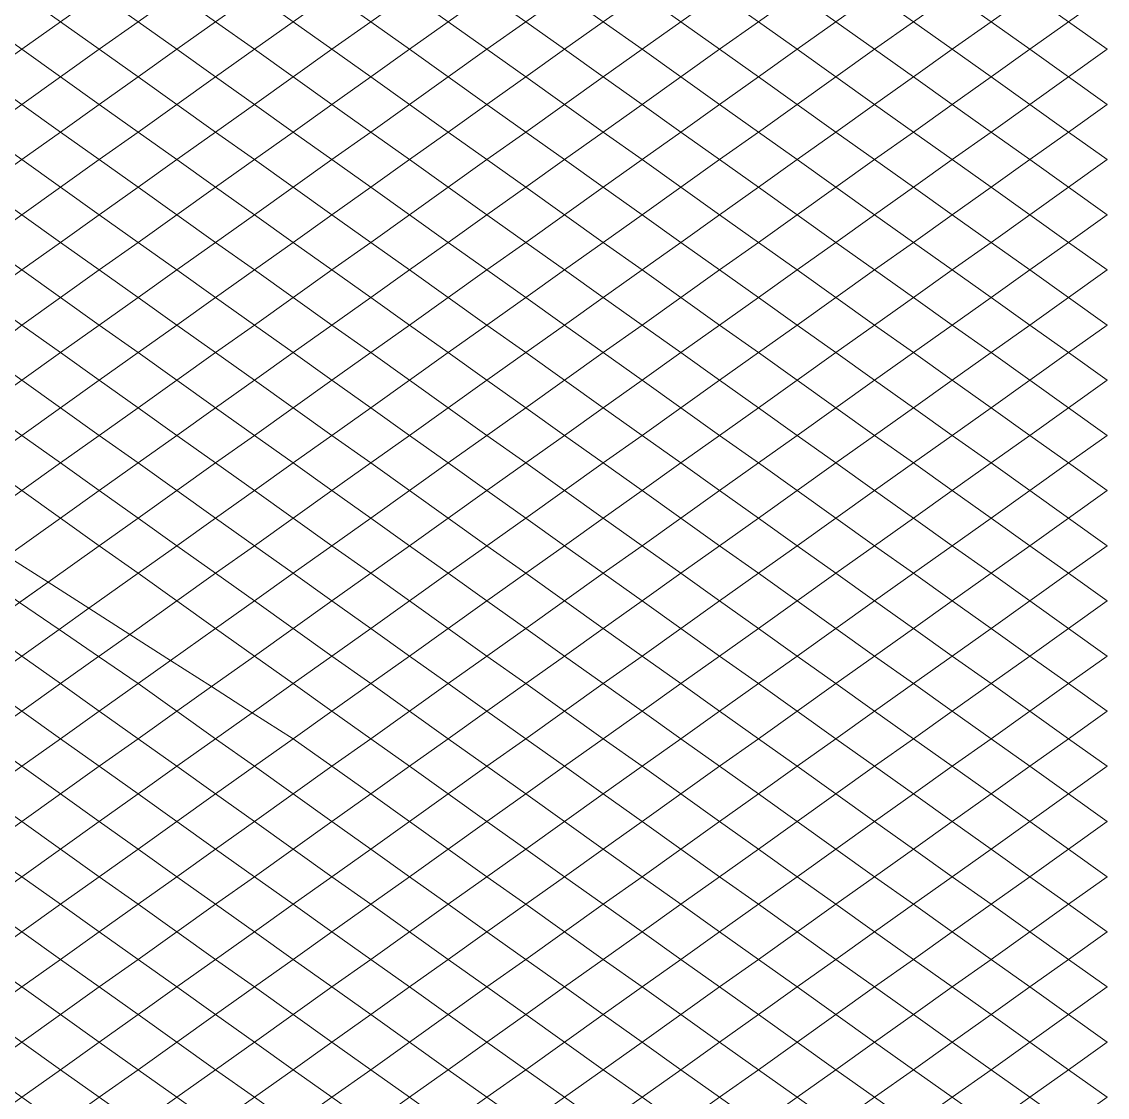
# Model space of a CAD drawing. Header units: millimetres. Extents: x 0 to 143, y 0 to 59.
# Drawn here: x 121.27 to 142.76, y 15.28 to 36.57 of the extents above; entities that cross this region are included whole.
import ezdxf

# ---------------------------------------------------------------- set-up
doc = ezdxf.new("R2010")
doc.units = ezdxf.units.MM
doc.layers.add('Основания', color=130, linetype='Continuous', lineweight=20)

msp = doc.modelspace()

# ---------------------------------------------------------------- linework, layer by layer
at = {"layer": 'Основания', "linetype": 'Continuous', "ltscale": 250}
for points in [[(141.988, 37.661), (141.22, 37.116), (141.988, 36.57), (142.755, 37.116)], [(121.265, 37.116), (120.498, 36.57), (121.265, 36.024), (122.033, 36.57)], [(122.8, 37.116), (122.033, 36.57), (122.8, 36.024), (123.568, 36.57)], [(124.335, 37.116), (123.568, 36.57), (124.335, 36.024), (125.103, 36.57)], [(125.87, 37.116), (125.103, 36.57), (125.87, 36.024), (126.638, 36.57)], [(127.405, 37.116), (126.638, 36.57), (127.405, 36.024), (128.173, 36.57)], [(128.94, 37.116), (128.173, 36.57), (128.94, 36.024), (129.708, 36.57)], [(130.475, 37.116), (129.708, 36.57), (130.475, 36.024), (131.243, 36.57)], [(132.01, 37.116), (131.243, 36.57), (132.01, 36.024), (132.778, 36.57)], [(133.545, 37.116), (132.778, 36.57), (133.545, 36.024), (134.313, 36.57)], [(135.08, 37.116), (134.313, 36.57), (135.08, 36.024), (135.848, 36.57)], [(136.615, 37.116), (135.848, 36.57), (136.615, 36.024), (137.383, 36.57)], [(138.15, 37.116), (137.383, 36.57), (138.15, 36.024), (138.918, 36.57)], [(139.685, 37.116), (138.918, 36.57), (139.685, 36.024), (140.453, 36.57)], [(141.22, 37.116), (140.453, 36.57), (141.22, 36.024), (141.988, 36.57)], [(120.498, 36.57), (119.73, 36.024), (120.498, 35.478), (121.265, 36.024)], [(122.033, 36.57), (121.265, 36.024), (122.033, 35.478), (122.8, 36.024)], [(123.568, 36.57), (122.8, 36.024), (123.568, 35.478), (124.335, 36.024)], [(125.103, 36.57), (124.335, 36.024), (125.103, 35.478), (125.87, 36.024)], [(126.638, 36.57), (125.87, 36.024), (126.638, 35.478), (127.405, 36.024)], [(128.173, 36.57), (127.405, 36.024), (128.173, 35.478), (128.94, 36.024)], [(129.708, 36.57), (128.94, 36.024), (129.708, 35.478), (130.475, 36.024)], [(131.243, 36.57), (130.475, 36.024), (131.243, 35.478), (132.01, 36.024)], [(132.778, 36.57), (132.01, 36.024), (132.778, 35.478), (133.545, 36.024)], [(134.313, 36.57), (133.545, 36.024), (134.313, 35.478), (135.08, 36.024)], [(135.848, 36.57), (135.08, 36.024), (135.848, 35.478), (136.615, 36.024)], [(137.383, 36.57), (136.615, 36.024), (137.383, 35.478), (138.15, 36.024)], [(138.918, 36.57), (138.15, 36.024), (138.918, 35.478), (139.685, 36.024)], [(140.453, 36.57), (139.685, 36.024), (140.453, 35.478), (141.22, 36.024)], [(141.988, 36.57), (141.22, 36.024), (141.988, 35.478), (142.755, 36.024)], [(121.265, 36.024), (120.498, 35.478), (121.265, 34.932), (122.033, 35.478)], [(122.8, 36.024), (122.033, 35.478), (122.8, 34.932), (123.568, 35.478)], [(124.335, 36.024), (123.568, 35.478), (124.335, 34.932), (125.103, 35.478)], [(125.87, 36.024), (125.103, 35.478), (125.87, 34.932), (126.638, 35.478)], [(127.405, 36.024), (126.638, 35.478), (127.405, 34.932), (128.173, 35.478)], [(128.94, 36.024), (128.173, 35.478), (128.94, 34.932), (129.708, 35.478)], [(130.475, 36.024), (129.708, 35.478), (130.475, 34.932), (131.243, 35.478)], [(132.01, 36.024), (131.243, 35.478), (132.01, 34.932), (132.778, 35.478)], [(133.545, 36.024), (132.778, 35.478), (133.545, 34.932), (134.313, 35.478)], [(135.08, 36.024), (134.313, 35.478), (135.08, 34.932), (135.848, 35.478)], [(136.615, 36.024), (135.848, 35.478), (136.615, 34.932), (137.383, 35.478)], [(138.15, 36.024), (137.383, 35.478), (138.15, 34.932), (138.918, 35.478)], [(139.685, 36.024), (138.918, 35.478), (139.685, 34.932), (140.453, 35.478)], [(141.22, 36.024), (140.453, 35.478), (141.22, 34.932), (141.988, 35.478)], [(120.498, 35.478), (119.73, 34.932), (120.498, 34.387), (121.265, 34.932)], [(122.033, 35.478), (121.265, 34.932), (122.033, 34.387), (122.8, 34.932)], [(123.568, 35.478), (122.8, 34.932), (123.568, 34.387), (124.335, 34.932)], [(125.103, 35.478), (124.335, 34.932), (125.103, 34.387), (125.87, 34.932)], [(126.638, 35.478), (125.87, 34.932), (126.638, 34.387), (127.405, 34.932)], [(128.173, 35.478), (127.405, 34.932), (128.173, 34.387), (128.94, 34.932)], [(129.708, 35.478), (128.94, 34.932), (129.708, 34.387), (130.475, 34.932)], [(131.243, 35.478), (130.475, 34.932), (131.243, 34.387), (132.01, 34.932)], [(132.778, 35.478), (132.01, 34.932), (132.778, 34.387), (133.545, 34.932)], [(134.313, 35.478), (133.545, 34.932), (134.313, 34.387), (135.08, 34.932)], [(135.848, 35.478), (135.08, 34.932), (135.848, 34.387), (136.615, 34.932)], [(137.383, 35.478), (136.615, 34.932), (137.383, 34.387), (138.15, 34.932)], [(138.918, 35.478), (138.15, 34.932), (138.918, 34.387), (139.685, 34.932)], [(140.453, 35.478), (139.685, 34.932), (140.453, 34.387), (141.22, 34.932)], [(141.988, 35.478), (141.22, 34.932), (141.988, 34.387), (142.755, 34.932)], [(121.265, 34.932), (120.498, 34.387), (121.265, 33.841), (122.033, 34.387)], [(122.8, 34.932), (122.033, 34.387), (122.8, 33.841), (123.568, 34.387)], [(124.335, 34.932), (123.568, 34.387), (124.335, 33.841), (125.103, 34.387)], [(125.87, 34.932), (125.103, 34.387), (125.87, 33.841), (126.638, 34.387)], [(127.405, 34.932), (126.638, 34.387), (127.405, 33.841), (128.173, 34.387)], [(128.94, 34.932), (128.173, 34.387), (128.94, 33.841), (129.708, 34.387)], [(130.475, 34.932), (129.708, 34.387), (130.475, 33.841), (131.243, 34.387)], [(132.01, 34.932), (131.243, 34.387), (132.01, 33.841), (132.778, 34.387)], [(133.545, 34.932), (132.778, 34.387), (133.545, 33.841), (134.313, 34.387)], [(135.08, 34.932), (134.313, 34.387), (135.08, 33.841), (135.848, 34.387)], [(136.615, 34.932), (135.848, 34.387), (136.615, 33.841), (137.383, 34.387)], [(138.15, 34.932), (137.383, 34.387), (138.15, 33.841), (138.918, 34.387)], [(139.685, 34.932), (138.918, 34.387), (139.685, 33.841), (140.453, 34.387)], [(141.22, 34.932), (140.453, 34.387), (141.22, 33.841), (141.988, 34.387)], [(120.498, 34.387), (119.73, 33.841), (120.498, 33.295), (121.265, 33.841)], [(122.033, 34.387), (121.265, 33.841), (122.033, 33.295), (122.8, 33.841)], [(123.568, 34.387), (122.8, 33.841), (123.568, 33.295), (124.335, 33.841)], [(125.103, 34.387), (124.335, 33.841), (125.103, 33.295), (125.87, 33.841)], [(126.638, 34.387), (125.87, 33.841), (126.638, 33.295), (127.405, 33.841)], [(128.173, 34.387), (127.405, 33.841), (128.173, 33.295), (128.94, 33.841)], [(129.708, 34.387), (128.94, 33.841), (129.708, 33.295), (130.475, 33.841)], [(131.243, 34.387), (130.475, 33.841), (131.243, 33.295), (132.01, 33.841)], [(132.778, 34.387), (132.01, 33.841), (132.778, 33.295), (133.545, 33.841)], [(134.313, 34.387), (133.545, 33.841), (134.313, 33.295), (135.08, 33.841)], [(135.848, 34.387), (135.08, 33.841), (135.848, 33.295), (136.615, 33.841)], [(137.383, 34.387), (136.615, 33.841), (137.383, 33.295), (138.15, 33.841)], [(138.918, 34.387), (138.15, 33.841), (138.918, 33.295), (139.685, 33.841)], [(140.453, 34.387), (139.685, 33.841), (140.453, 33.295), (141.22, 33.841)], [(141.988, 34.387), (141.22, 33.841), (141.988, 33.295), (142.755, 33.841)], [(121.265, 33.841), (120.498, 33.295), (121.265, 32.749), (122.033, 33.295)], [(122.8, 33.841), (122.033, 33.295), (122.8, 32.749), (123.568, 33.295)], [(124.335, 33.841), (123.568, 33.295), (124.335, 32.749), (125.103, 33.295)], [(125.87, 33.841), (125.103, 33.295), (125.87, 32.749), (126.638, 33.295)], [(127.405, 33.841), (126.638, 33.295), (127.405, 32.749), (128.173, 33.295)], [(128.94, 33.841), (128.173, 33.295), (128.94, 32.749), (129.708, 33.295)], [(130.475, 33.841), (129.708, 33.295), (130.475, 32.749), (131.243, 33.295)], [(132.01, 33.841), (131.243, 33.295), (132.01, 32.749), (132.778, 33.295)], [(133.545, 33.841), (132.778, 33.295), (133.545, 32.749), (134.313, 33.295)], [(135.08, 33.841), (134.313, 33.295), (135.08, 32.749), (135.848, 33.295)], [(136.615, 33.841), (135.848, 33.295), (136.615, 32.749), (137.383, 33.295)], [(138.15, 33.841), (137.383, 33.295), (138.15, 32.749), (138.918, 33.295)], [(139.685, 33.841), (138.918, 33.295), (139.685, 32.749), (140.453, 33.295)], [(141.22, 33.841), (140.453, 33.295), (141.22, 32.749), (141.988, 33.295)], [(120.498, 33.295), (119.73, 32.749), (120.498, 32.203), (121.265, 32.749)], [(122.033, 33.295), (121.265, 32.749), (122.033, 32.203), (122.8, 32.749)], [(123.568, 33.295), (122.8, 32.749), (123.568, 32.203), (124.335, 32.749)], [(125.103, 33.295), (124.335, 32.749), (125.103, 32.203), (125.87, 32.749)], [(126.638, 33.295), (125.87, 32.749), (126.638, 32.203), (127.405, 32.749)], [(128.173, 33.295), (127.405, 32.749), (128.173, 32.203), (128.94, 32.749)], [(129.708, 33.295), (128.94, 32.749), (129.708, 32.203), (130.475, 32.749)], [(131.243, 33.295), (130.475, 32.749), (131.243, 32.203), (132.01, 32.749)], [(132.778, 33.295), (132.01, 32.749), (132.778, 32.203), (133.545, 32.749)], [(134.313, 33.295), (133.545, 32.749), (134.313, 32.203), (135.08, 32.749)], [(135.848, 33.295), (135.08, 32.749), (135.848, 32.203), (136.615, 32.749)], [(137.383, 33.295), (136.615, 32.749), (137.383, 32.203), (138.15, 32.749)], [(138.918, 33.295), (138.15, 32.749), (138.918, 32.203), (139.685, 32.749)], [(140.453, 33.295), (139.685, 32.749), (140.453, 32.203), (141.22, 32.749)], [(141.987, 33.295), (141.22, 32.749), (141.987, 32.203), (142.755, 32.749)], [(121.265, 32.749), (120.498, 32.203), (121.265, 31.657), (122.033, 32.203)], [(122.8, 32.749), (122.033, 32.203), (122.8, 31.657), (123.568, 32.203)], [(124.335, 32.749), (123.568, 32.203), (124.335, 31.657), (125.103, 32.203)], [(125.87, 32.749), (125.103, 32.203), (125.87, 31.657), (126.638, 32.203)], [(127.405, 32.749), (126.638, 32.203), (127.405, 31.657), (128.173, 32.203)], [(128.94, 32.749), (128.173, 32.203), (128.94, 31.657), (129.708, 32.203)], [(130.475, 32.749), (129.708, 32.203), (130.475, 31.657), (131.243, 32.203)], [(132.01, 32.749), (131.243, 32.203), (132.01, 31.657), (132.778, 32.203)], [(133.545, 32.749), (132.778, 32.203), (133.545, 31.657), (134.313, 32.203)], [(135.08, 32.749), (134.313, 32.203), (135.08, 31.657), (135.848, 32.203)], [(136.615, 32.749), (135.848, 32.203), (136.615, 31.657), (137.383, 32.203)], [(138.15, 32.749), (137.383, 32.203), (138.15, 31.657), (138.918, 32.203)], [(139.685, 32.749), (138.918, 32.203), (139.685, 31.657), (140.453, 32.203)], [(141.22, 32.749), (140.453, 32.203), (141.22, 31.657), (141.988, 32.203)], [(120.498, 32.203), (119.73, 31.657), (120.498, 31.112), (121.265, 31.657)], [(122.033, 32.203), (121.265, 31.657), (122.033, 31.112), (122.8, 31.657)], [(123.568, 32.203), (122.8, 31.657), (123.568, 31.112), (124.335, 31.657)], [(125.103, 32.203), (124.335, 31.657), (125.103, 31.112), (125.87, 31.657)], [(126.638, 32.203), (125.87, 31.657), (126.638, 31.112), (127.405, 31.657)], [(128.173, 32.203), (127.405, 31.657), (128.173, 31.112), (128.94, 31.657)], [(129.708, 32.203), (128.94, 31.657), (129.708, 31.112), (130.475, 31.657)], [(131.243, 32.203), (130.475, 31.657), (131.243, 31.112), (132.01, 31.657)], [(132.778, 32.203), (132.01, 31.657), (132.778, 31.112), (133.545, 31.657)], [(134.313, 32.203), (133.545, 31.657), (134.313, 31.112), (135.08, 31.657)], [(135.848, 32.203), (135.08, 31.657), (135.848, 31.112), (136.615, 31.657)], [(137.383, 32.203), (136.615, 31.657), (137.383, 31.112), (138.15, 31.657)], [(138.918, 32.203), (138.15, 31.657), (138.918, 31.112), (139.685, 31.657)], [(140.453, 32.203), (139.685, 31.657), (140.453, 31.112), (141.22, 31.657)], [(141.988, 32.203), (141.22, 31.657), (141.988, 31.112), (142.755, 31.657)], [(121.265, 31.657), (120.498, 31.112), (121.265, 30.566), (122.033, 31.112)], [(122.8, 31.657), (122.033, 31.112), (122.8, 30.566), (123.568, 31.112)], [(124.335, 31.657), (123.568, 31.112), (124.335, 30.566), (125.103, 31.112)], [(125.87, 31.657), (125.103, 31.112), (125.87, 30.566), (126.638, 31.112)], [(127.405, 31.657), (126.638, 31.112), (127.405, 30.566), (128.173, 31.112)], [(128.94, 31.657), (128.173, 31.112), (128.94, 30.566), (129.708, 31.112)], [(130.475, 31.657), (129.708, 31.112), (130.475, 30.566), (131.243, 31.112)], [(132.01, 31.657), (131.243, 31.112), (132.01, 30.566), (132.778, 31.112)], [(133.545, 31.657), (132.778, 31.112), (133.545, 30.566), (134.313, 31.112)], [(135.08, 31.657), (134.313, 31.112), (135.08, 30.566), (135.848, 31.112)], [(136.615, 31.657), (135.848, 31.112), (136.615, 30.566), (137.383, 31.112)], [(138.15, 31.657), (137.383, 31.112), (138.15, 30.566), (138.918, 31.112)], [(139.685, 31.657), (138.918, 31.112), (139.685, 30.566), (140.453, 31.112)], [(141.22, 31.657), (140.453, 31.112), (141.22, 30.566), (141.988, 31.112)], [(122.033, 31.112), (121.265, 30.566), (122.033, 30.02), (122.8, 30.566)], [(123.568, 31.112), (122.8, 30.566), (123.568, 30.02), (124.335, 30.566)], [(125.103, 31.112), (124.335, 30.566), (125.103, 30.02), (125.87, 30.566)], [(126.638, 31.112), (125.87, 30.566), (126.638, 30.02), (127.405, 30.566)], [(128.173, 31.112), (127.405, 30.566), (128.173, 30.02), (128.94, 30.566)], [(129.708, 31.112), (128.94, 30.566), (129.708, 30.02), (130.475, 30.566)], [(131.243, 31.112), (130.475, 30.566), (131.243, 30.02), (132.01, 30.566)], [(132.778, 31.112), (132.01, 30.566), (132.778, 30.02), (133.545, 30.566)], [(134.313, 31.112), (133.545, 30.566), (134.313, 30.02), (135.08, 30.566)], [(135.848, 31.112), (135.08, 30.566), (135.848, 30.02), (136.615, 30.566)], [(137.383, 31.112), (136.615, 30.566), (137.383, 30.02), (138.15, 30.566)], [(138.918, 31.112), (138.15, 30.566), (138.918, 30.02), (139.685, 30.566)], [(140.453, 31.112), (139.685, 30.566), (140.453, 30.02), (141.22, 30.566)], [(141.988, 31.112), (141.22, 30.566), (141.988, 30.02), (142.755, 30.566)], [(122.8, 30.566), (122.033, 30.02), (122.8, 29.474), (123.568, 30.02)], [(124.335, 30.566), (123.568, 30.02), (124.335, 29.474), (125.103, 30.02)], [(125.87, 30.566), (125.103, 30.02), (125.87, 29.474), (126.638, 30.02)], [(127.405, 30.566), (126.638, 30.02), (127.405, 29.474), (128.173, 30.02)], [(128.94, 30.566), (128.173, 30.02), (128.94, 29.474), (129.708, 30.02)], [(130.475, 30.566), (129.708, 30.02), (130.475, 29.474), (131.243, 30.02)], [(132.01, 30.566), (131.243, 30.02), (132.01, 29.474), (132.778, 30.02)], [(133.545, 30.566), (132.778, 30.02), (133.545, 29.474), (134.313, 30.02)], [(135.08, 30.566), (134.313, 30.02), (135.08, 29.474), (135.848, 30.02)], [(136.615, 30.566), (135.848, 30.02), (136.615, 29.474), (137.383, 30.02)], [(138.15, 30.566), (137.383, 30.02), (138.15, 29.474), (138.918, 30.02)], [(139.685, 30.566), (138.918, 30.02), (139.685, 29.474), (140.453, 30.02)], [(141.22, 30.566), (140.453, 30.02), (141.22, 29.474), (141.988, 30.02)], [(122.033, 30.02), (121.265, 29.474), (122.033, 28.928), (122.8, 29.474)], [(123.568, 30.02), (122.8, 29.474), (123.568, 28.928), (124.335, 29.474)], [(125.103, 30.02), (124.335, 29.474), (125.103, 28.928), (125.87, 29.474)], [(126.638, 30.02), (125.87, 29.474), (126.638, 28.928), (127.405, 29.474)], [(128.173, 30.02), (127.405, 29.474), (128.173, 28.928), (128.94, 29.474)], [(129.708, 30.02), (128.94, 29.474), (129.708, 28.928), (130.475, 29.474)], [(131.243, 30.02), (130.475, 29.474), (131.243, 28.928), (132.01, 29.474)], [(132.778, 30.02), (132.01, 29.474), (132.778, 28.928), (133.545, 29.474)], [(134.313, 30.02), (133.545, 29.474), (134.313, 28.928), (135.08, 29.474)], [(135.848, 30.02), (135.08, 29.474), (135.848, 28.928), (136.615, 29.474)], [(137.383, 30.02), (136.615, 29.474), (137.383, 28.928), (138.15, 29.474)], [(138.918, 30.02), (138.15, 29.474), (138.918, 28.928), (139.685, 29.474)], [(140.453, 30.02), (139.685, 29.474), (140.453, 28.928), (141.22, 29.474)], [(141.988, 30.02), (141.22, 29.474), (141.988, 28.928), (142.755, 29.474)], [(121.265, 29.474), (120.498, 28.928), (121.265, 28.383), (122.033, 28.928)], [(122.8, 29.474), (122.033, 28.928), (122.8, 28.383), (123.568, 28.928)], [(124.335, 29.474), (123.568, 28.928), (124.335, 28.383), (125.103, 28.928)], [(125.87, 29.474), (125.103, 28.928), (125.87, 28.383), (126.638, 28.928)], [(127.405, 29.474), (126.638, 28.928), (127.405, 28.383), (128.173, 28.928)], [(128.94, 29.474), (128.173, 28.928), (128.94, 28.383), (129.708, 28.928)], [(130.475, 29.474), (129.708, 28.928), (130.475, 28.383), (131.243, 28.928)], [(132.01, 29.474), (131.243, 28.928), (132.01, 28.383), (132.778, 28.928)], [(133.545, 29.474), (132.778, 28.928), (133.545, 28.383), (134.313, 28.928)], [(135.08, 29.474), (134.313, 28.928), (135.08, 28.383), (135.848, 28.928)], [(136.615, 29.474), (135.848, 28.928), (136.615, 28.383), (137.383, 28.928)], [(138.15, 29.474), (137.383, 28.928), (138.15, 28.383), (138.918, 28.928)], [(139.685, 29.474), (138.918, 28.928), (139.685, 28.383), (140.453, 28.928)], [(141.22, 29.474), (140.453, 28.928), (141.22, 28.383), (141.988, 28.928)], [(122.033, 28.928), (121.265, 28.383), (122.033, 27.837), (122.8, 28.383)], [(123.568, 28.928), (122.8, 28.383), (123.568, 27.837), (124.335, 28.383)], [(125.103, 28.928), (124.335, 28.383), (125.103, 27.837), (125.87, 28.383)], [(126.638, 28.928), (125.87, 28.383), (126.638, 27.837), (127.405, 28.383)], [(128.173, 28.928), (127.405, 28.383), (128.173, 27.837), (128.94, 28.383)], [(129.708, 28.928), (128.94, 28.383), (129.708, 27.837), (130.475, 28.383)], [(131.243, 28.928), (130.475, 28.383), (131.243, 27.837), (132.01, 28.383)], [(132.778, 28.928), (132.01, 28.383), (132.778, 27.837), (133.545, 28.383)], [(134.313, 28.928), (133.545, 28.383), (134.313, 27.837), (135.08, 28.383)], [(135.848, 28.928), (135.08, 28.383), (135.848, 27.837), (136.615, 28.383)], [(137.383, 28.928), (136.615, 28.383), (137.383, 27.837), (138.15, 28.383)], [(138.918, 28.928), (138.15, 28.383), (138.918, 27.837), (139.685, 28.383)], [(140.453, 28.928), (139.685, 28.383), (140.453, 27.837), (141.22, 28.383)], [(141.988, 28.928), (141.22, 28.383), (141.988, 27.837), (142.755, 28.383)], [(121.265, 28.383), (120.498, 27.837), (121.265, 27.291), (122.033, 27.837)], [(122.8, 28.383), (122.033, 27.837), (122.8, 27.291), (123.568, 27.837)], [(124.335, 28.383), (123.568, 27.837), (124.335, 27.291), (125.103, 27.837)], [(125.87, 28.383), (125.103, 27.837), (125.87, 27.291), (126.638, 27.837)], [(127.405, 28.383), (126.638, 27.837), (127.405, 27.291), (128.173, 27.837)], [(128.94, 28.383), (128.173, 27.837), (128.94, 27.291), (129.708, 27.837)], [(130.475, 28.383), (129.708, 27.837), (130.475, 27.291), (131.243, 27.837)], [(132.01, 28.383), (131.243, 27.837), (132.01, 27.291), (132.778, 27.837)], [(133.545, 28.383), (132.778, 27.837), (133.545, 27.291), (134.313, 27.837)], [(135.08, 28.383), (134.313, 27.837), (135.08, 27.291), (135.848, 27.837)], [(136.615, 28.383), (135.848, 27.837), (136.615, 27.291), (137.383, 27.837)], [(138.15, 28.383), (137.383, 27.837), (138.15, 27.291), (138.918, 27.837)], [(139.685, 28.383), (138.918, 27.837), (139.685, 27.291), (140.453, 27.837)], [(141.22, 28.383), (140.453, 27.837), (141.22, 27.291), (141.988, 27.837)], [(122.033, 27.837), (121.265, 27.291), (122.033, 26.745), (122.8, 27.291)], [(123.568, 27.837), (122.8, 27.291), (123.568, 26.745), (124.335, 27.291)], [(125.103, 27.837), (124.335, 27.291), (125.103, 26.745), (125.87, 27.291)], [(126.638, 27.837), (125.87, 27.291), (126.638, 26.745), (127.405, 27.291)], [(128.173, 27.837), (127.405, 27.291), (128.173, 26.745), (128.94, 27.291)], [(129.708, 27.837), (128.94, 27.291), (129.708, 26.745), (130.475, 27.291)], [(131.243, 27.837), (130.475, 27.291), (131.243, 26.745), (132.01, 27.291)], [(132.778, 27.837), (132.01, 27.291), (132.778, 26.745), (133.545, 27.291)], [(134.313, 27.837), (133.545, 27.291), (134.313, 26.745), (135.08, 27.291)], [(135.848, 27.837), (135.08, 27.291), (135.848, 26.745), (136.615, 27.291)], [(137.383, 27.837), (136.615, 27.291), (137.383, 26.745), (138.15, 27.291)], [(138.918, 27.837), (138.15, 27.291), (138.918, 26.745), (139.685, 27.291)], [(140.453, 27.837), (139.685, 27.291), (140.453, 26.745), (141.22, 27.291)], [(141.988, 27.837), (141.22, 27.291), (141.988, 26.745), (142.755, 27.291)], [(122.033, 26.745), (121.265, 27.291), (120.169, 26.512), (120.978, 25.995)], [(122.8, 27.291), (122.033, 26.745), (122.8, 26.199), (123.568, 26.745)], [(124.335, 27.291), (123.568, 26.745), (124.335, 26.199), (125.103, 26.745)], [(125.87, 27.291), (125.103, 26.745), (125.87, 26.199), (126.638, 26.745)], [(127.405, 27.291), (126.638, 26.745), (127.405, 26.199), (128.173, 26.745)], [(128.94, 27.291), (128.173, 26.745), (128.94, 26.199), (129.708, 26.745)], [(130.475, 27.291), (129.708, 26.745), (130.475, 26.199), (131.243, 26.745)], [(132.01, 27.291), (131.243, 26.745), (132.01, 26.199), (132.778, 26.745)], [(133.545, 27.291), (132.778, 26.745), (133.545, 26.199), (134.313, 26.745)], [(135.08, 27.291), (134.313, 26.745), (135.08, 26.199), (135.848, 26.745)], [(136.615, 27.291), (135.848, 26.745), (136.615, 26.199), (137.383, 26.745)], [(138.15, 27.291), (137.383, 26.745), (138.15, 26.199), (138.918, 26.745)], [(139.685, 27.291), (138.918, 26.745), (139.685, 26.199), (140.453, 26.745)], [(141.22, 27.291), (140.453, 26.745), (141.22, 26.199), (141.988, 26.745)], [(122.8, 26.199), (122.033, 26.745), (120.978, 25.995), (121.786, 25.478)], [(123.568, 26.745), (122.8, 26.199), (123.568, 25.653), (124.335, 26.199)], [(125.103, 26.745), (124.335, 26.199), (125.103, 25.653), (125.87, 26.199)], [(126.638, 26.745), (125.87, 26.199), (126.638, 25.653), (127.405, 26.199)], [(128.173, 26.745), (127.405, 26.199), (128.173, 25.653), (128.94, 26.199)], [(129.708, 26.745), (128.94, 26.199), (129.708, 25.653), (130.475, 26.199)], [(131.243, 26.745), (130.475, 26.199), (131.243, 25.653), (132.01, 26.199)], [(132.778, 26.745), (132.01, 26.199), (132.778, 25.653), (133.545, 26.199)], [(134.313, 26.745), (133.545, 26.199), (134.313, 25.653), (135.08, 26.199)], [(135.848, 26.745), (135.08, 26.199), (135.848, 25.653), (136.615, 26.199)], [(137.383, 26.745), (136.615, 26.199), (137.383, 25.653), (138.15, 26.199)], [(138.918, 26.745), (138.15, 26.199), (138.918, 25.653), (139.685, 26.199)], [(140.453, 26.745), (139.685, 26.199), (140.453, 25.653), (141.22, 26.199)], [(141.988, 26.745), (141.22, 26.199), (141.988, 25.653), (142.755, 26.199)], [(123.568, 25.653), (122.8, 26.199), (121.786, 25.478), (122.595, 24.962)], [(124.335, 26.199), (123.568, 25.653), (124.335, 25.108), (125.103, 25.653)], [(125.87, 26.199), (125.103, 25.653), (125.87, 25.108), (126.638, 25.653)], [(127.405, 26.199), (126.638, 25.653), (127.405, 25.108), (128.173, 25.653)], [(128.94, 26.199), (128.173, 25.653), (128.94, 25.108), (129.708, 25.653)], [(130.475, 26.199), (129.708, 25.653), (130.475, 25.108), (131.243, 25.653)], [(132.01, 26.199), (131.243, 25.653), (132.01, 25.108), (132.778, 25.653)], [(133.545, 26.199), (132.778, 25.653), (133.545, 25.108), (134.313, 25.653)], [(135.08, 26.199), (134.313, 25.653), (135.08, 25.108), (135.848, 25.653)], [(136.615, 26.199), (135.848, 25.653), (136.615, 25.108), (137.383, 25.653)], [(138.15, 26.199), (137.383, 25.653), (138.15, 25.108), (138.918, 25.653)], [(139.685, 26.199), (138.918, 25.653), (139.685, 25.108), (140.453, 25.653)], [(141.22, 26.199), (140.453, 25.653), (141.22, 25.108), (141.988, 25.653)], [(120.978, 25.995), (120.441, 25.614), (121.223, 25.078), (121.228, 25.081), (121.786, 25.478)], [(124.335, 25.108), (123.568, 25.653), (122.595, 24.962), (123.403, 24.445)], [(125.103, 25.653), (124.335, 25.108), (125.103, 24.562), (125.87, 25.108)], [(126.638, 25.653), (125.87, 25.108), (126.638, 24.562), (127.405, 25.108)], [(128.173, 25.653), (127.405, 25.108), (128.173, 24.562), (128.94, 25.108)], [(129.708, 25.653), (128.94, 25.108), (129.708, 24.562), (130.475, 25.108)], [(131.243, 25.653), (130.475, 25.108), (131.243, 24.562), (132.01, 25.108)], [(132.778, 25.653), (132.01, 25.108), (132.778, 24.562), (133.545, 25.108)], [(134.313, 25.653), (133.545, 25.108), (134.313, 24.562), (135.08, 25.108)], [(135.848, 25.653), (135.08, 25.108), (135.848, 24.562), (136.615, 25.108)], [(137.383, 25.653), (136.615, 25.108), (137.383, 24.562), (138.15, 25.108)], [(138.918, 25.653), (138.15, 25.108), (138.918, 24.562), (139.685, 25.108)], [(140.453, 25.653), (139.685, 25.108), (140.453, 24.562), (141.22, 25.108)], [(141.988, 25.653), (141.22, 25.108), (141.988, 24.562), (142.755, 25.108)], [(122.595, 24.962), (121.786, 25.478), (121.223, 25.078), (122.004, 24.542)], [(121.223, 25.078), (120.498, 24.562), (121.265, 24.016), (122.004, 24.542)], [(122.595, 24.962), (122.004, 24.542), (122.786, 24.006), (122.8, 24.016), (123.403, 24.445)], [(125.103, 24.562), (124.335, 25.108), (123.403, 24.445), (124.212, 23.929)], [(125.87, 25.108), (125.103, 24.562), (125.87, 24.016), (126.638, 24.562)], [(127.405, 25.108), (126.638, 24.562), (127.405, 24.016), (128.173, 24.562)], [(128.94, 25.108), (128.173, 24.562), (128.94, 24.016), (129.708, 24.562)], [(130.475, 25.108), (129.708, 24.562), (130.475, 24.016), (131.243, 24.562)], [(132.01, 25.108), (131.243, 24.562), (132.01, 24.016), (132.778, 24.562)], [(133.545, 25.108), (132.778, 24.562), (133.545, 24.016), (134.313, 24.562)], [(135.08, 25.108), (134.313, 24.562), (135.08, 24.016), (135.848, 24.562)], [(136.615, 25.108), (135.848, 24.562), (136.615, 24.016), (137.383, 24.562)], [(138.15, 25.108), (137.383, 24.562), (138.15, 24.016), (138.918, 24.562)], [(139.685, 25.108), (138.918, 24.562), (139.685, 24.016), (140.453, 24.562)], [(141.22, 25.108), (140.453, 24.562), (141.22, 24.016), (141.988, 24.562)], [(120.498, 24.562), (119.73, 24.016), (120.498, 23.47), (121.265, 24.016)], [(122.786, 24.006), (122.004, 24.542), (121.265, 24.016), (122.033, 23.47)], [(125.103, 24.562), (124.212, 23.929), (125.02, 23.412), (125.87, 24.016)], [(126.638, 24.562), (125.87, 24.016), (126.638, 23.47), (127.405, 24.016)], [(128.173, 24.562), (127.405, 24.016), (128.173, 23.47), (128.94, 24.016)], [(129.708, 24.562), (128.94, 24.016), (129.708, 23.47), (130.475, 24.016)], [(131.243, 24.562), (130.475, 24.016), (131.243, 23.47), (132.01, 24.016)], [(132.778, 24.562), (132.01, 24.016), (132.778, 23.47), (133.545, 24.016)], [(134.313, 24.562), (133.545, 24.016), (134.313, 23.47), (135.08, 24.016)], [(135.848, 24.562), (135.08, 24.016), (135.848, 23.47), (136.615, 24.016)], [(137.383, 24.562), (136.615, 24.016), (137.383, 23.47), (138.15, 24.016)], [(138.918, 24.562), (138.15, 24.016), (138.918, 23.47), (139.685, 24.016)], [(140.453, 24.562), (139.685, 24.016), (140.453, 23.47), (141.22, 24.016)], [(141.988, 24.562), (141.22, 24.016), (141.988, 23.47), (142.755, 24.016)], [(124.212, 23.929), (123.403, 24.445), (122.8, 24.016), (122.786, 24.006), (123.568, 23.47)], [(121.265, 24.016), (120.498, 23.47), (121.265, 22.924), (122.033, 23.47)], [(123.568, 23.47), (122.786, 24.006), (122.033, 23.47), (122.8, 22.924)], [(125.02, 23.412), (124.212, 23.929), (123.568, 23.47), (124.335, 22.924)], [(126.638, 23.47), (125.87, 24.016), (125.02, 23.412), (125.829, 22.895)], [(127.405, 24.016), (126.638, 23.47), (127.405, 22.924), (128.173, 23.47)], [(128.94, 24.016), (128.173, 23.47), (128.94, 22.924), (129.708, 23.47)], [(130.475, 24.016), (129.708, 23.47), (130.475, 22.924), (131.243, 23.47)], [(132.01, 24.016), (131.243, 23.47), (132.01, 22.924), (132.778, 23.47)], [(133.545, 24.016), (132.778, 23.47), (133.545, 22.924), (134.313, 23.47)], [(135.08, 24.016), (134.313, 23.47), (135.08, 22.924), (135.848, 23.47)], [(136.615, 24.016), (135.848, 23.47), (136.615, 22.924), (137.383, 23.47)], [(138.15, 24.016), (137.383, 23.47), (138.15, 22.924), (138.918, 23.47)], [(139.685, 24.016), (138.918, 23.47), (139.685, 22.924), (140.453, 23.47)], [(141.22, 24.016), (140.453, 23.47), (141.22, 22.924), (141.988, 23.47)], [(122.033, 23.47), (121.265, 22.924), (122.033, 22.379), (122.8, 22.924)], [(123.568, 23.47), (122.8, 22.924), (123.568, 22.379), (124.335, 22.924)], [(127.405, 22.924), (126.638, 23.47), (125.829, 22.895), (126.638, 22.379)], [(128.173, 23.47), (127.405, 22.924), (128.173, 22.379), (128.94, 22.924)], [(129.708, 23.47), (128.94, 22.924), (129.708, 22.379), (130.475, 22.924)], [(131.243, 23.47), (130.475, 22.924), (131.243, 22.379), (132.01, 22.924)], [(132.778, 23.47), (132.01, 22.924), (132.778, 22.379), (133.545, 22.924)], [(134.313, 23.47), (133.545, 22.924), (134.313, 22.379), (135.08, 22.924)], [(135.848, 23.47), (135.08, 22.924), (135.848, 22.379), (136.615, 22.924)], [(137.383, 23.47), (136.615, 22.924), (137.383, 22.379), (138.15, 22.924)], [(138.918, 23.47), (138.15, 22.924), (138.918, 22.379), (139.685, 22.924)], [(140.453, 23.47), (139.685, 22.924), (140.453, 22.379), (141.22, 22.924)], [(141.988, 23.47), (141.22, 22.924), (141.988, 22.379), (142.755, 22.924)], [(121.265, 22.924), (120.498, 22.379), (121.265, 21.833), (122.033, 22.379)], [(122.8, 22.924), (122.033, 22.379), (122.8, 21.833), (123.568, 22.379)], [(124.335, 22.924), (123.568, 22.379), (124.335, 21.833), (125.103, 22.379)], [(127.405, 22.924), (126.638, 22.379), (127.405, 21.833), (128.173, 22.379)], [(128.94, 22.924), (128.173, 22.379), (128.94, 21.833), (129.708, 22.379)], [(130.475, 22.924), (129.708, 22.379), (130.475, 21.833), (131.243, 22.379)], [(132.01, 22.924), (131.243, 22.379), (132.01, 21.833), (132.778, 22.379)], [(133.545, 22.924), (132.778, 22.379), (133.545, 21.833), (134.313, 22.379)], [(135.08, 22.924), (134.313, 22.379), (135.08, 21.833), (135.848, 22.379)], [(136.615, 22.924), (135.848, 22.379), (136.615, 21.833), (137.383, 22.379)], [(138.15, 22.924), (137.383, 22.379), (138.15, 21.833), (138.918, 22.379)], [(139.685, 22.924), (138.918, 22.379), (139.685, 21.833), (140.453, 22.379)], [(141.22, 22.924), (140.453, 22.379), (141.22, 21.833), (141.988, 22.379)], [(120.498, 22.379), (119.73, 21.833), (120.498, 21.287), (121.265, 21.833)], [(122.033, 22.379), (121.265, 21.833), (122.033, 21.287), (122.8, 21.833)], [(123.568, 22.379), (122.8, 21.833), (123.568, 21.287), (124.335, 21.833)], [(125.103, 22.379), (124.335, 21.833), (125.103, 21.287), (125.87, 21.833)], [(126.638, 22.379), (125.87, 21.833), (126.638, 21.287), (127.405, 21.833)], [(128.173, 22.379), (127.405, 21.833), (128.173, 21.287), (128.94, 21.833)], [(129.708, 22.379), (128.94, 21.833), (129.708, 21.287), (130.475, 21.833)], [(131.243, 22.379), (130.475, 21.833), (131.243, 21.287), (132.01, 21.833)], [(132.778, 22.379), (132.01, 21.833), (132.778, 21.287), (133.545, 21.833)], [(134.313, 22.379), (133.545, 21.833), (134.313, 21.287), (135.08, 21.833)], [(135.848, 22.379), (135.08, 21.833), (135.848, 21.287), (136.615, 21.833)], [(137.383, 22.379), (136.615, 21.833), (137.383, 21.287), (138.15, 21.833)], [(138.918, 22.379), (138.15, 21.833), (138.918, 21.287), (139.685, 21.833)], [(140.453, 22.379), (139.685, 21.833), (140.453, 21.287), (141.22, 21.833)], [(141.988, 22.379), (141.22, 21.833), (141.988, 21.287), (142.755, 21.833)], [(121.265, 21.833), (120.498, 21.287), (121.265, 20.741), (122.033, 21.287)], [(122.8, 21.833), (122.033, 21.287), (122.8, 20.741), (123.568, 21.287)], [(124.335, 21.833), (123.568, 21.287), (124.335, 20.741), (125.103, 21.287)], [(125.87, 21.833), (125.103, 21.287), (125.87, 20.741), (126.638, 21.287)], [(127.405, 21.833), (126.638, 21.287), (127.405, 20.741), (128.173, 21.287)], [(128.94, 21.833), (128.173, 21.287), (128.94, 20.741), (129.708, 21.287)], [(130.475, 21.833), (129.708, 21.287), (130.475, 20.741), (131.243, 21.287)], [(132.01, 21.833), (131.243, 21.287), (132.01, 20.741), (132.778, 21.287)], [(133.545, 21.833), (132.778, 21.287), (133.545, 20.741), (134.313, 21.287)], [(135.08, 21.833), (134.313, 21.287), (135.08, 20.741), (135.848, 21.287)], [(136.615, 21.833), (135.848, 21.287), (136.615, 20.741), (137.383, 21.287)], [(138.15, 21.833), (137.383, 21.287), (138.15, 20.741), (138.918, 21.287)], [(139.685, 21.833), (138.918, 21.287), (139.685, 20.741), (140.453, 21.287)], [(141.22, 21.833), (140.453, 21.287), (141.22, 20.741), (141.988, 21.287)], [(122.033, 21.287), (121.265, 20.741), (122.033, 20.195), (122.8, 20.741)], [(123.568, 21.287), (122.8, 20.741), (123.568, 20.195), (124.335, 20.741)], [(125.103, 21.287), (124.335, 20.741), (125.103, 20.195), (125.87, 20.741)], [(126.638, 21.287), (125.87, 20.741), (126.638, 20.195), (127.405, 20.741)], [(128.173, 21.287), (127.405, 20.741), (128.173, 20.195), (128.94, 20.741)], [(129.708, 21.287), (128.94, 20.741), (129.708, 20.195), (130.475, 20.741)], [(131.243, 21.287), (130.475, 20.741), (131.243, 20.195), (132.01, 20.741)], [(132.778, 21.287), (132.01, 20.741), (132.778, 20.195), (133.545, 20.741)], [(134.313, 21.287), (133.545, 20.741), (134.313, 20.195), (135.08, 20.741)], [(135.848, 21.287), (135.08, 20.741), (135.848, 20.195), (136.615, 20.741)], [(137.383, 21.287), (136.615, 20.741), (137.383, 20.195), (138.15, 20.741)], [(138.918, 21.287), (138.15, 20.741), (138.918, 20.195), (139.685, 20.741)], [(140.453, 21.287), (139.685, 20.741), (140.453, 20.195), (141.22, 20.741)], [(141.988, 21.287), (141.22, 20.741), (141.988, 20.195), (142.755, 20.741)], [(122.033, 20.195), (121.265, 20.741), (120.473, 20.178), (121.265, 19.649)], [(122.8, 20.741), (122.033, 20.195), (122.8, 19.649), (123.568, 20.195)], [(124.335, 20.741), (123.568, 20.195), (124.335, 19.649), (125.103, 20.195)], [(125.87, 20.741), (125.103, 20.195), (125.87, 19.649), (126.638, 20.195)], [(127.405, 20.741), (126.638, 20.195), (127.405, 19.649), (128.173, 20.195)], [(128.94, 20.741), (128.173, 20.195), (128.94, 19.649), (129.708, 20.195)], [(130.475, 20.741), (129.708, 20.195), (130.475, 19.649), (131.243, 20.195)], [(132.01, 20.741), (131.243, 20.195), (132.01, 19.649), (132.778, 20.195)], [(133.545, 20.741), (132.778, 20.195), (133.545, 19.649), (134.313, 20.195)], [(135.08, 20.741), (134.313, 20.195), (135.08, 19.649), (135.848, 20.195)], [(136.615, 20.741), (135.848, 20.195), (136.615, 19.649), (137.383, 20.195)], [(138.15, 20.741), (137.383, 20.195), (138.15, 19.649), (138.918, 20.195)], [(139.685, 20.741), (138.918, 20.195), (139.685, 19.649), (140.453, 20.195)], [(141.22, 20.741), (140.453, 20.195), (141.22, 19.649), (141.988, 20.195)], [(122.033, 20.195), (121.265, 19.649), (122.033, 19.104), (122.8, 19.649)], [(123.568, 20.195), (122.8, 19.649), (123.568, 19.104), (124.335, 19.649)], [(125.103, 20.195), (124.335, 19.649), (125.103, 19.104), (125.87, 19.649)], [(126.638, 20.195), (125.87, 19.649), (126.638, 19.104), (127.405, 19.649)], [(128.173, 20.195), (127.405, 19.649), (128.173, 19.104), (128.94, 19.649)], [(129.708, 20.195), (128.94, 19.649), (129.708, 19.104), (130.475, 19.649)], [(131.243, 20.195), (130.475, 19.649), (131.243, 19.104), (132.01, 19.649)], [(132.778, 20.195), (132.01, 19.649), (132.778, 19.104), (133.545, 19.649)], [(134.313, 20.195), (133.545, 19.649), (134.313, 19.104), (135.08, 19.649)], [(135.848, 20.195), (135.08, 19.649), (135.848, 19.104), (136.615, 19.649)], [(137.383, 20.195), (136.615, 19.649), (137.383, 19.104), (138.15, 19.649)], [(138.918, 20.195), (138.15, 19.649), (138.918, 19.104), (139.685, 19.649)], [(140.453, 20.195), (139.685, 19.649), (140.453, 19.104), (141.22, 19.649)], [(141.988, 20.195), (141.22, 19.649), (141.988, 19.104), (142.755, 19.649)], [(121.265, 19.649), (120.498, 19.104), (121.265, 18.558), (122.033, 19.104)], [(122.8, 19.649), (122.033, 19.104), (122.8, 18.558), (123.568, 19.104)], [(124.335, 19.649), (123.568, 19.104), (124.335, 18.558), (125.103, 19.104)], [(125.87, 19.649), (125.103, 19.104), (125.87, 18.558), (126.638, 19.104)], [(127.405, 19.649), (126.638, 19.104), (127.405, 18.558), (128.173, 19.104)], [(128.94, 19.649), (128.173, 19.104), (128.94, 18.558), (129.708, 19.104)], [(130.475, 19.649), (129.708, 19.104), (130.475, 18.558), (131.243, 19.104)], [(132.01, 19.649), (131.243, 19.104), (132.01, 18.558), (132.778, 19.104)], [(133.545, 19.649), (132.778, 19.104), (133.545, 18.558), (134.313, 19.104)], [(135.08, 19.649), (134.313, 19.104), (135.08, 18.558), (135.848, 19.104)], [(136.615, 19.649), (135.848, 19.104), (136.615, 18.558), (137.383, 19.104)], [(138.15, 19.649), (137.383, 19.104), (138.15, 18.558), (138.918, 19.104)], [(139.685, 19.649), (138.918, 19.104), (139.685, 18.558), (140.453, 19.104)], [(141.22, 19.649), (140.453, 19.104), (141.22, 18.558), (141.988, 19.104)], [(120.498, 19.104), (119.73, 18.558), (120.498, 18.012), (121.265, 18.558)], [(122.033, 19.104), (121.265, 18.558), (122.033, 18.012), (122.8, 18.558)], [(123.568, 19.104), (122.8, 18.558), (123.568, 18.012), (124.335, 18.558)], [(125.103, 19.104), (124.335, 18.558), (125.103, 18.012), (125.87, 18.558)], [(126.638, 19.104), (125.87, 18.558), (126.638, 18.012), (127.405, 18.558)], [(128.173, 19.104), (127.405, 18.558), (128.173, 18.012), (128.94, 18.558)], [(129.708, 19.104), (128.94, 18.558), (129.708, 18.012), (130.475, 18.558)], [(131.243, 19.104), (130.475, 18.558), (131.243, 18.012), (132.01, 18.558)], [(132.778, 19.104), (132.01, 18.558), (132.778, 18.012), (133.545, 18.558)], [(134.313, 19.104), (133.545, 18.558), (134.313, 18.012), (135.08, 18.558)], [(135.848, 19.104), (135.08, 18.558), (135.848, 18.012), (136.615, 18.558)], [(137.383, 19.104), (136.615, 18.558), (137.383, 18.012), (138.15, 18.558)], [(138.918, 19.104), (138.15, 18.558), (138.918, 18.012), (139.685, 18.558)], [(140.453, 19.104), (139.685, 18.558), (140.453, 18.012), (141.22, 18.558)], [(141.988, 19.104), (141.22, 18.558), (141.988, 18.012), (142.755, 18.558)], [(121.265, 18.558), (120.498, 18.012), (121.265, 17.466), (122.033, 18.012)], [(122.8, 18.558), (122.033, 18.012), (122.8, 17.466), (123.568, 18.012)], [(124.335, 18.558), (123.568, 18.012), (124.335, 17.466), (125.103, 18.012)], [(125.87, 18.558), (125.103, 18.012), (125.87, 17.466), (126.638, 18.012)], [(127.405, 18.558), (126.638, 18.012), (127.405, 17.466), (128.173, 18.012)], [(128.94, 18.558), (128.173, 18.012), (128.94, 17.466), (129.708, 18.012)], [(130.475, 18.558), (129.708, 18.012), (130.475, 17.466), (131.243, 18.012)], [(132.01, 18.558), (131.243, 18.012), (132.01, 17.466), (132.778, 18.012)], [(133.545, 18.558), (132.778, 18.012), (133.545, 17.466), (134.313, 18.012)], [(135.08, 18.558), (134.313, 18.012), (135.08, 17.466), (135.848, 18.012)], [(136.615, 18.558), (135.848, 18.012), (136.615, 17.466), (137.383, 18.012)], [(138.15, 18.558), (137.383, 18.012), (138.15, 17.466), (138.918, 18.012)], [(139.685, 18.558), (138.918, 18.012), (139.685, 17.466), (140.453, 18.012)], [(141.22, 18.558), (140.453, 18.012), (141.22, 17.466), (141.988, 18.012)], [(120.498, 18.012), (119.73, 17.466), (120.498, 16.92), (121.265, 17.466)], [(122.033, 18.012), (121.265, 17.466), (122.033, 16.92), (122.8, 17.466)], [(123.568, 18.012), (122.8, 17.466), (123.568, 16.92), (124.335, 17.466)], [(125.103, 18.012), (124.335, 17.466), (125.103, 16.92), (125.87, 17.466)], [(126.638, 18.012), (125.87, 17.466), (126.638, 16.92), (127.405, 17.466)], [(128.173, 18.012), (127.405, 17.466), (128.173, 16.92), (128.94, 17.466)], [(129.708, 18.012), (128.94, 17.466), (129.708, 16.92), (130.475, 17.466)], [(131.243, 18.012), (130.475, 17.466), (131.243, 16.92), (132.01, 17.466)], [(132.778, 18.012), (132.01, 17.466), (132.778, 16.92), (133.545, 17.466)], [(134.313, 18.012), (133.545, 17.466), (134.313, 16.92), (135.08, 17.466)], [(135.848, 18.012), (135.08, 17.466), (135.848, 16.92), (136.615, 17.466)], [(137.383, 18.012), (136.615, 17.466), (137.383, 16.92), (138.15, 17.466)], [(138.918, 18.012), (138.15, 17.466), (138.918, 16.92), (139.685, 17.466)], [(140.453, 18.012), (139.685, 17.466), (140.453, 16.92), (141.22, 17.466)], [(141.988, 18.012), (141.22, 17.466), (141.988, 16.92), (142.755, 17.466)], [(121.265, 17.466), (120.498, 16.92), (121.265, 16.375), (122.033, 16.92)], [(122.8, 17.466), (122.033, 16.92), (122.8, 16.375), (123.568, 16.92)], [(124.335, 17.466), (123.568, 16.92), (124.335, 16.375), (125.103, 16.92)], [(125.87, 17.466), (125.103, 16.92), (125.87, 16.375), (126.638, 16.92)], [(127.405, 17.466), (126.638, 16.92), (127.405, 16.375), (128.173, 16.92)], [(128.94, 17.466), (128.173, 16.92), (128.94, 16.375), (129.708, 16.92)], [(130.475, 17.466), (129.708, 16.92), (130.475, 16.375), (131.243, 16.92)], [(132.01, 17.466), (131.243, 16.92), (132.01, 16.375), (132.778, 16.92)], [(133.545, 17.466), (132.778, 16.92), (133.545, 16.375), (134.313, 16.92)], [(135.08, 17.466), (134.313, 16.92), (135.08, 16.375), (135.848, 16.92)], [(136.615, 17.466), (135.848, 16.92), (136.615, 16.375), (137.383, 16.92)], [(138.15, 17.466), (137.383, 16.92), (138.15, 16.375), (138.918, 16.92)], [(139.685, 17.466), (138.918, 16.92), (139.685, 16.375), (140.453, 16.92)], [(141.22, 17.466), (140.453, 16.92), (141.22, 16.375), (141.988, 16.92)], [(120.498, 16.92), (119.73, 16.375), (120.498, 15.829), (121.265, 16.375)], [(122.033, 16.92), (121.265, 16.375), (122.033, 15.829), (122.8, 16.375)], [(123.568, 16.92), (122.8, 16.375), (123.568, 15.829), (124.335, 16.375)], [(125.103, 16.92), (124.335, 16.375), (125.103, 15.829), (125.87, 16.375)], [(126.638, 16.92), (125.87, 16.375), (126.638, 15.829), (127.405, 16.375)], [(128.173, 16.92), (127.405, 16.375), (128.173, 15.829), (128.94, 16.375)], [(129.708, 16.92), (128.94, 16.375), (129.708, 15.829), (130.475, 16.375)], [(131.243, 16.92), (130.475, 16.375), (131.243, 15.829), (132.01, 16.375)], [(132.778, 16.92), (132.01, 16.375), (132.778, 15.829), (133.545, 16.375)], [(134.313, 16.92), (133.545, 16.375), (134.313, 15.829), (135.08, 16.375)], [(135.848, 16.92), (135.08, 16.375), (135.848, 15.829), (136.615, 16.375)], [(137.383, 16.92), (136.615, 16.375), (137.383, 15.829), (138.15, 16.375)], [(138.918, 16.92), (138.15, 16.375), (138.918, 15.829), (139.685, 16.375)], [(140.453, 16.92), (139.685, 16.375), (140.453, 15.829), (141.22, 16.375)], [(141.988, 16.92), (141.22, 16.375), (141.988, 15.829), (142.755, 16.375)], [(121.265, 16.375), (120.498, 15.829), (121.265, 15.283), (122.033, 15.829)], [(122.8, 16.375), (122.033, 15.829), (122.8, 15.283), (123.568, 15.829)], [(124.335, 16.375), (123.568, 15.829), (124.335, 15.283), (125.103, 15.829)], [(125.87, 16.375), (125.103, 15.829), (125.87, 15.283), (126.638, 15.829)], [(127.405, 16.375), (126.638, 15.829), (127.405, 15.283), (128.173, 15.829)], [(128.94, 16.375), (128.173, 15.829), (128.94, 15.283), (129.708, 15.829)], [(130.475, 16.375), (129.708, 15.829), (130.475, 15.283), (131.243, 15.829)], [(132.01, 16.375), (131.243, 15.829), (132.01, 15.283), (132.778, 15.829)], [(133.545, 16.375), (132.778, 15.829), (133.545, 15.283), (134.313, 15.829)], [(135.08, 16.375), (134.313, 15.829), (135.08, 15.283), (135.848, 15.829)], [(136.615, 16.375), (135.848, 15.829), (136.615, 15.283), (137.383, 15.829)], [(138.15, 16.375), (137.383, 15.829), (138.15, 15.283), (138.918, 15.829)], [(139.685, 16.375), (138.918, 15.829), (139.685, 15.283), (140.453, 15.829)], [(141.22, 16.375), (140.453, 15.829), (141.22, 15.283), (141.988, 15.829)], [(120.498, 15.829), (119.73, 15.283), (120.498, 14.737), (121.265, 15.283)], [(122.033, 15.829), (121.265, 15.283), (122.033, 14.737), (122.8, 15.283)], [(123.568, 15.829), (122.8, 15.283), (123.568, 14.737), (124.335, 15.283)], [(125.103, 15.829), (124.335, 15.283), (125.103, 14.737), (125.87, 15.283)], [(126.638, 15.829), (125.87, 15.283), (126.638, 14.737), (127.405, 15.283)], [(128.173, 15.829), (127.405, 15.283), (128.173, 14.737), (128.94, 15.283)], [(129.708, 15.829), (128.94, 15.283), (129.708, 14.737), (130.475, 15.283)], [(131.243, 15.829), (130.475, 15.283), (131.243, 14.737), (132.01, 15.283)], [(132.778, 15.829), (132.01, 15.283), (132.778, 14.737), (133.545, 15.283)], [(134.313, 15.829), (133.545, 15.283), (134.313, 14.737), (135.08, 15.283)], [(135.848, 15.829), (135.08, 15.283), (135.848, 14.737), (136.615, 15.283)], [(137.383, 15.829), (136.615, 15.283), (137.383, 14.737), (138.15, 15.283)], [(138.918, 15.829), (138.15, 15.283), (138.918, 14.737), (139.685, 15.283)], [(140.453, 15.829), (139.685, 15.283), (140.453, 14.737), (141.22, 15.283)], [(141.988, 15.829), (141.22, 15.283), (141.988, 14.737), (142.755, 15.283)]]:
    msp.add_lwpolyline(points, close=True, dxfattribs=at)
for points in [[(122.033, 30.02), (121.265, 30.566), (120.528, 29.998), (121.265, 29.474), (122.033, 30.02)], [(125.103, 22.379), (125.829, 22.895), (125.02, 23.412), (124.335, 22.924), (125.103, 22.379)], [(125.87, 21.833), (126.638, 22.379), (125.829, 22.895), (125.103, 22.379), (125.87, 21.833)], [(120.498, 19.104), (121.265, 19.649), (120.473, 20.178), (119.73, 19.649), (120.498, 19.104)]]:
    msp.add_lwpolyline(points, dxfattribs=at)

doc.saveas('drawing.dxf')
